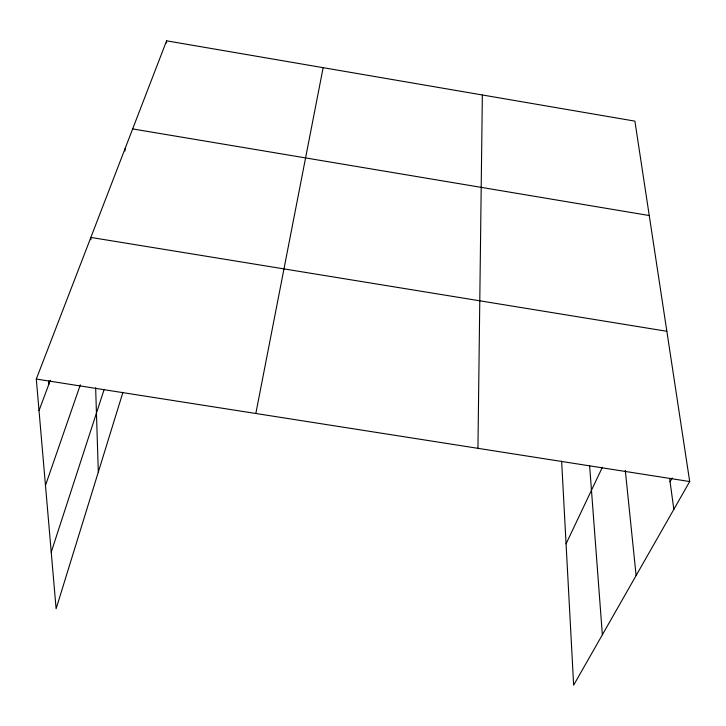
<?xml version="1.0" encoding="UTF-8"?>
<svg xmlns="http://www.w3.org/2000/svg" width="726" height="726" viewBox="0 0 726 726"><rect width="100%" height="100%" fill="white"/><g stroke="black" fill="none" stroke-linecap="round" stroke-linejoin="round"><path stroke-width="1.09" d="M477.944 448.332L482.354 94.979M166.535 43.034L166.59 40.828L634.896 121.133L689.7 481.547L573.64 685.172L561.634 461.164M255.824 413.493L323.143 67.672M122.93 392.349L56.111 608.76L36.3 379.054L166.59 40.828M51.228 552.159L104.172 389.363M45.475 485.422L80.323 384.834M39.023 410.598L50.33 380.279M566.062 543.847L602.362 467.29M670.071 481.819L672.203 477.953M36.3 379.054L689.7 481.547M666.858 331.292L90.859 237.429L90.931 239.68M132.658 128.929L649.253 215.54M669.626 478.516L673.846 509.362M625.286 470.339L636.121 575.555M589.603 465.511L602.362 634.778M48.515 381.068L48.769 384.453M95.641 387.802L98.319 472.063M125.008 148.785L125.017 150.999"/></g></svg>
